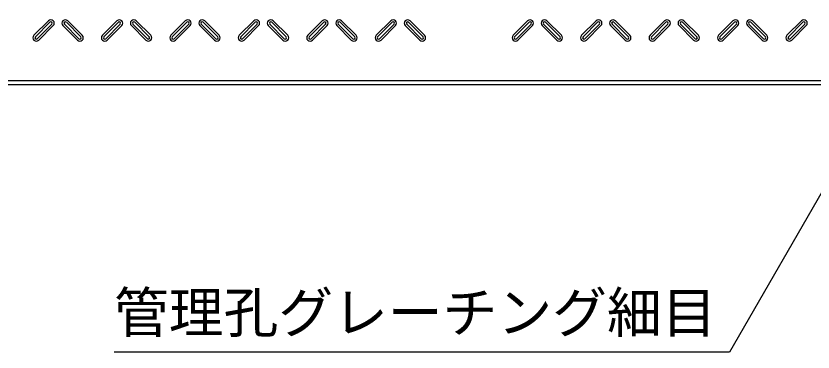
# Model space of a CAD drawing. Units: millimetres, scale not verified. Extents: x -8261 to 8589, y -8275 to 4017.
# Drawn here: x -235 to 348, y -2319 to -2074 of the extents above; entities that cross this region are included whole.
import ezdxf
from ezdxf.enums import TextEntityAlignment as Align

# ---------------------------------------------------------------- set-up
doc = ezdxf.new("R2010")
doc.units = ezdxf.units.MM
doc.header["$LTSCALE"] = 20
doc.layers.add('1-1_単点2', color=7, linetype='Continuous')
doc.layers.add('1-3_簡易貫入試験位置', color=4, linetype='Continuous')
doc.styles.add('ＭＳ ゴシック', font='')
doc.styles.get('ＭＳ ゴシック').set_extended_font_data('MS Gothic')

msp = doc.modelspace()

# ---------------------------------------------------------------- linework, layer by layer
at = {"layer": '1-1_単点2', "color": 4}
for p, q in [((538.06, -1883.49), (286.44, -2319.3)), ((286.44, -2319.3), (-163.03, -2319.3))]:
    msp.add_line(p, q, dxfattribs=at)
at = {"layer": '1-3_簡易貫入試験位置'}
for p, q in [((-210.94, -2077.56), (-221.54, -2088.16)), ((-186.19, -2088.16), (-196.79, -2077.56)), ((-160.94, -2077.56), (-171.54, -2088.16)), ((-136.19, -2088.16), (-146.79, -2077.56)), ((-110.94, -2077.56), (-121.54, -2088.16)), ((-86.19, -2088.16), (-96.79, -2077.56)), ((-60.94, -2077.56), (-71.54, -2088.16)), ((-36.19, -2088.16), (-46.79, -2077.56)), ((-10.94, -2077.56), (-21.54, -2088.16)), ((13.81, -2088.16), (3.21, -2077.56)), ((39.06, -2077.56), (28.46, -2088.16)), ((63.81, -2088.16), (53.21, -2077.56)), ((139.06, -2077.56), (128.46, -2088.16)), ((163.81, -2088.16), (153.21, -2077.56)), ((189.06, -2077.56), (178.46, -2088.16)), ((213.81, -2088.16), (203.21, -2077.56)), ((239.06, -2077.56), (228.46, -2088.16)), ((263.81, -2088.16), (253.21, -2077.56)), ((289.06, -2077.56), (278.46, -2088.16)), ((313.81, -2088.16), (303.21, -2077.56)), ((339.06, -2077.56), (328.46, -2088.16)), ((-209.87, -2078.62), (-220.48, -2089.22)), ((-219.07, -2090.64), (-208.46, -2080.03)), ((-218.01, -2091.7), (-207.4, -2081.09)), ((-200.33, -2081.09), (-189.72, -2091.7)), ((-199.27, -2080.03), (-188.66, -2090.64)), ((-187.25, -2089.22), (-197.85, -2078.62)), ((-159.87, -2078.62), (-170.48, -2089.22)), ((-169.07, -2090.64), (-158.46, -2080.03)), ((-168.01, -2091.7), (-157.4, -2081.09)), ((-150.33, -2081.09), (-139.72, -2091.7)), ((-149.27, -2080.03), (-138.66, -2090.64)), ((-137.25, -2089.22), (-147.85, -2078.62)), ((-109.87, -2078.62), (-120.48, -2089.22)), ((-119.07, -2090.64), (-108.46, -2080.03)), ((-118.01, -2091.7), (-107.4, -2081.09)), ((-100.33, -2081.09), (-89.72, -2091.7)), ((-99.27, -2080.03), (-88.66, -2090.64)), ((-87.25, -2089.22), (-97.85, -2078.62)), ((-59.87, -2078.62), (-70.48, -2089.22)), ((-69.07, -2090.64), (-58.46, -2080.03)), ((-68.01, -2091.7), (-57.4, -2081.09)), ((-50.33, -2081.09), (-39.72, -2091.7)), ((-49.27, -2080.03), (-38.66, -2090.64)), ((-37.25, -2089.22), (-47.85, -2078.62)), ((-9.87, -2078.62), (-20.48, -2089.22)), ((-19.07, -2090.64), (-8.46, -2080.03)), ((-18.01, -2091.7), (-7.4, -2081.09)), ((-0.33, -2081.09), (10.28, -2091.7)), ((0.73, -2080.03), (11.34, -2090.64)), ((12.75, -2089.22), (2.15, -2078.62)), ((40.13, -2078.62), (29.52, -2089.22)), ((30.93, -2090.64), (41.54, -2080.03)), ((31.99, -2091.7), (42.6, -2081.09)), ((49.67, -2081.09), (60.28, -2091.7)), ((50.73, -2080.03), (61.34, -2090.64)), ((62.75, -2089.22), (52.15, -2078.62)), ((140.13, -2078.62), (129.52, -2089.22)), ((130.93, -2090.64), (141.54, -2080.03)), ((131.99, -2091.7), (142.6, -2081.09)), ((149.67, -2081.09), (160.28, -2091.7)), ((150.73, -2080.03), (161.34, -2090.64)), ((162.75, -2089.22), (152.15, -2078.62)), ((190.13, -2078.62), (179.52, -2089.22)), ((180.93, -2090.64), (191.54, -2080.03)), ((181.99, -2091.7), (192.6, -2081.09)), ((199.67, -2081.09), (210.28, -2091.7)), ((200.73, -2080.03), (211.34, -2090.64)), ((212.75, -2089.22), (202.15, -2078.62)), ((240.13, -2078.62), (229.52, -2089.22)), ((230.93, -2090.64), (241.54, -2080.03)), ((231.99, -2091.7), (242.6, -2081.09)), ((249.67, -2081.09), (260.28, -2091.7)), ((250.73, -2080.03), (261.34, -2090.64)), ((262.75, -2089.22), (252.15, -2078.62)), ((290.13, -2078.62), (279.52, -2089.22)), ((280.93, -2090.64), (291.54, -2080.03)), ((281.99, -2091.7), (292.6, -2081.09)), ((299.67, -2081.09), (310.28, -2091.7)), ((300.73, -2080.03), (311.34, -2090.64)), ((312.75, -2089.22), (302.15, -2078.62)), ((340.13, -2078.62), (329.52, -2089.22)), ((330.93, -2090.64), (341.54, -2080.03)), ((331.99, -2091.7), (342.6, -2081.09))]:
    msp.add_line(p, q, dxfattribs=at)
at = {"layer": '1-3_簡易貫入試験位置', "color": 2}
for points in [[(-402.86, -1424.02), (-402.86, -2124.02), (1595.14, -2124.02), (1595.14, -1424.02), (1595.14, -2124.02), (1592.14, -2121.02)], [(-399.86, -2121.02), (1592.14, -2121.02), (1592.14, -1784.52)]]:
    msp.add_lwpolyline(points, dxfattribs=at)
at = {"layer": '1-3_簡易貫入試験位置'}
for centre, radius, start, end in [((-209.17, -2079.32), 2.5, 315, 135), ((-209.17, -2079.32), 1, 315, 135), ((-198.56, -2079.32), 2.5, 45, 225), ((-198.56, -2079.32), 1, 45, 225), ((-159.17, -2079.32), 2.5, 315, 135), ((-159.17, -2079.32), 1, 315, 135), ((-148.56, -2079.32), 2.5, 45, 225), ((-148.56, -2079.32), 1, 45, 225), ((-109.17, -2079.32), 2.5, 315, 135), ((-109.17, -2079.32), 1, 315, 135), ((-98.56, -2079.32), 2.5, 45, 225), ((-98.56, -2079.32), 1, 45, 225), ((-59.17, -2079.32), 2.5, 315, 135), ((-59.17, -2079.32), 1, 315, 135), ((-48.56, -2079.32), 2.5, 45, 225), ((-48.56, -2079.32), 1, 45, 225), ((-9.17, -2079.32), 2.5, 315, 135), ((-9.17, -2079.32), 1, 315, 135), ((1.44, -2079.32), 2.5, 45, 225), ((1.44, -2079.32), 1, 45, 225), ((40.83, -2079.32), 2.5, 315, 135), ((40.83, -2079.32), 1, 315, 135), ((51.44, -2079.32), 2.5, 45, 225), ((51.44, -2079.32), 1, 45, 225), ((140.83, -2079.32), 2.5, 315, 135), ((140.83, -2079.32), 1, 315, 135), ((151.44, -2079.32), 2.5, 45, 225), ((151.44, -2079.32), 1, 45, 225), ((190.83, -2079.32), 2.5, 315, 135), ((190.83, -2079.32), 1, 315, 135), ((201.44, -2079.32), 2.5, 45, 225), ((201.44, -2079.32), 1, 45, 225), ((240.83, -2079.32), 2.5, 315, 135), ((240.83, -2079.32), 1, 315, 135), ((251.44, -2079.32), 2.5, 45, 225), ((251.44, -2079.32), 1, 45, 225), ((290.83, -2079.32), 2.5, 315, 135), ((290.83, -2079.32), 1, 315, 135), ((301.44, -2079.32), 2.5, 45, 225), ((301.44, -2079.32), 1, 45, 225), ((340.83, -2079.32), 2.5, 315, 135), ((340.83, -2079.32), 1, 315, 135), ((-219.77, -2089.93), 2.5, 135, 315), ((-219.77, -2089.93), 1, 135, 315), ((-187.95, -2089.93), 2.5, 225, 45), ((-187.95, -2089.93), 1, 225, 45), ((-169.77, -2089.93), 2.5, 135, 315), ((-169.77, -2089.93), 1, 135, 315), ((-137.95, -2089.93), 2.5, 225, 45), ((-137.95, -2089.93), 1, 225, 45), ((-119.77, -2089.93), 2.5, 135, 315), ((-119.77, -2089.93), 1, 135, 315), ((-87.95, -2089.93), 2.5, 225, 45), ((-87.95, -2089.93), 1, 225, 45), ((-69.77, -2089.93), 2.5, 135, 315), ((-69.77, -2089.93), 1, 135, 315), ((-37.95, -2089.93), 2.5, 225, 45), ((-37.95, -2089.93), 1, 225, 45), ((-19.77, -2089.93), 2.5, 135, 315), ((-19.77, -2089.93), 1, 135, 315), ((12.05, -2089.93), 2.5, 225, 45), ((12.05, -2089.93), 1, 225, 45), ((30.23, -2089.93), 2.5, 135, 315), ((30.23, -2089.93), 1, 135, 315), ((62.05, -2089.93), 2.5, 225, 45), ((62.05, -2089.93), 1, 225, 45), ((130.23, -2089.93), 2.5, 135, 315), ((130.23, -2089.93), 1, 135, 315), ((162.05, -2089.93), 2.5, 225, 45), ((162.05, -2089.93), 1, 225, 45), ((180.23, -2089.93), 2.5, 135, 315), ((180.23, -2089.93), 1, 135, 315), ((212.05, -2089.93), 2.5, 225, 45), ((212.05, -2089.93), 1, 225, 45), ((230.23, -2089.93), 2.5, 135, 315), ((230.23, -2089.93), 1, 135, 315), ((262.05, -2089.93), 2.5, 225, 45), ((262.05, -2089.93), 1, 225, 45), ((280.23, -2089.93), 2.5, 135, 315), ((280.23, -2089.93), 1, 135, 315), ((312.05, -2089.93), 2.5, 225, 45), ((312.05, -2089.93), 1, 225, 45), ((330.23, -2089.93), 2.5, 135, 315), ((330.23, -2089.93), 1, 135, 315)]:
    msp.add_arc(centre, radius, start, end, dxfattribs=at)

# ---------------------------------------------------------------- texts
at = {"layer": '1-1_単点2', "style": 'ＭＳ ゴシック'}
msp.add_text('管理孔グレーチング細目', height=29.33, dxfattribs=at).set_placement((-163.03, -2313.85), align=Align.BOTTOM_LEFT)

doc.saveas('drawing.dxf')
